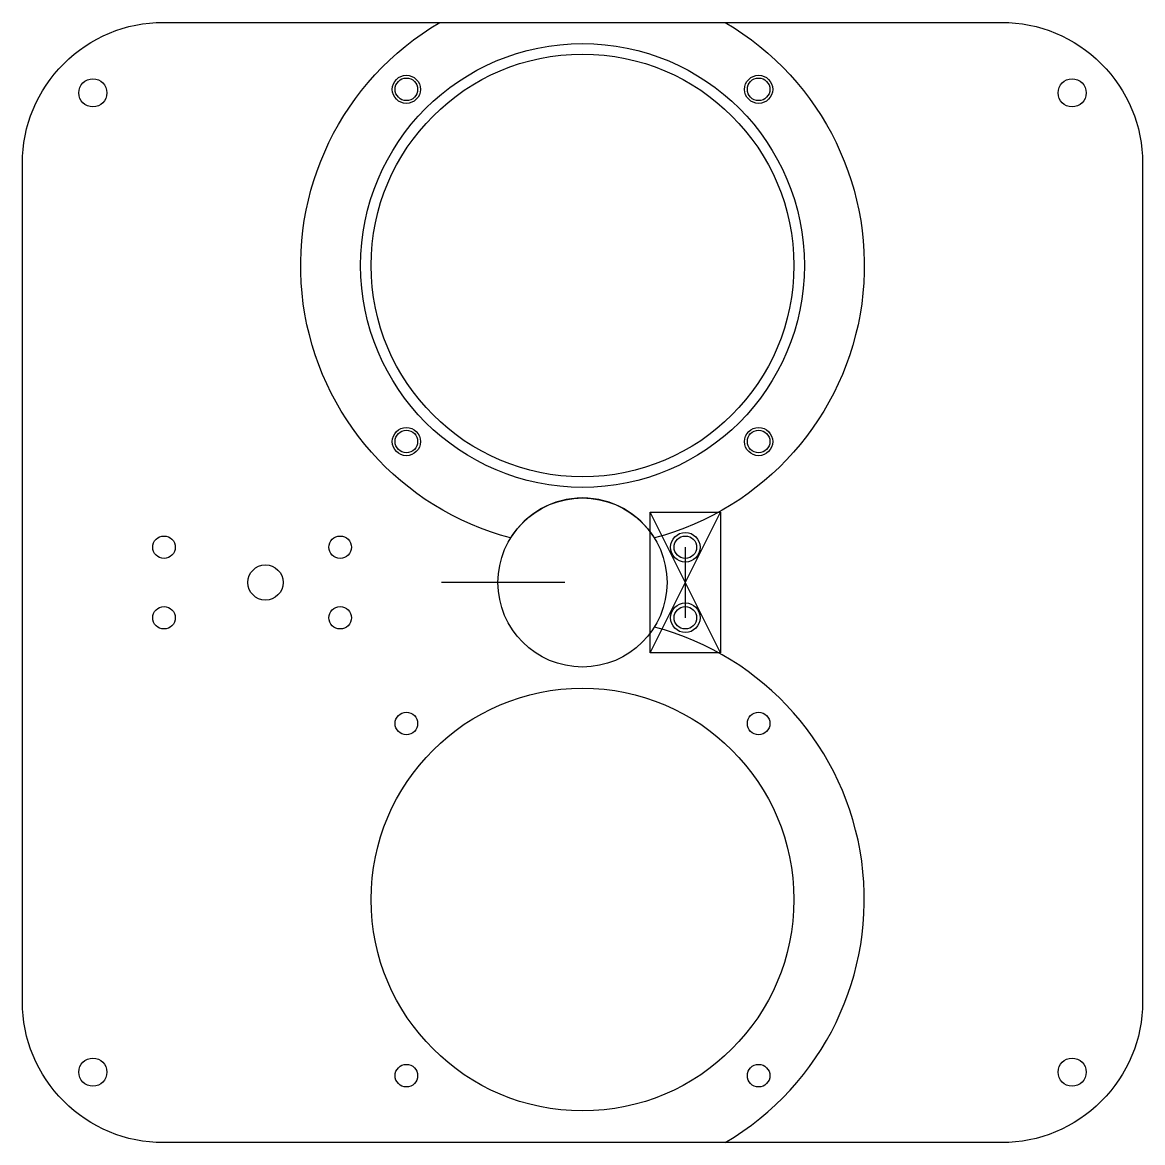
# Model space of a CAD drawing. Header units: millimetres. Extents: x -80 to 79, y -79 to 80.
import ezdxf

# ---------------------------------------------------------------- set-up
doc = ezdxf.new("R2010")
doc.units = ezdxf.units.MM
doc.layers.get('0').update_dxf_attribs({"linetype": 'CONTINUOUS'})

msp = doc.modelspace()

# ---------------------------------------------------------------- linework, layer by layer
for p, q in [((9.6, -10), (9.6, 10)), ((9.6, 10), (19.6, 10)), ((19.6, -10), (9.6, 10)), ((9.6, -10), (19.6, 10)), ((19.6, 10), (19.6, -10)), ((14.6, -5), (14.6, 5)), ((-2.5, 0), (-20, 0)), ((19.6, -10), (9.6, -10))]:
    msp.add_line(p, q)
for points in [[(-59.5, -79.5, -0.414214), (-79.5, -59.5), (-79.5, 59.5, -0.414214), (-59.5, 79.5), (59.5, 79.5, -0.414214), (79.5, 59.5), (79.5, -59.5, -0.414214), (59.5, -79.5)], [(20.24, 79.5, -0.667079), (10.2, 6.32, 0.556673), (-10.2, 6.32, -0.667079), (-20.24, 79.5)]]:
    msp.add_lwpolyline(points, format="xyb", close=True)
for centre, radius in [((0, 45), 31.5), ((0, 45), 30), ((-25, 70), 2), ((-25, 70), 1.6), ((25, 70), 2), ((25, 70), 1.6), ((-69.5, 69.5), 2), ((69.5, 69.5), 2), ((-25, 20), 2), ((-25, 20), 1.6), ((25, 20), 2), ((25, 20), 1.6), ((0, 0), 12), ((0, 0), 12), ((-59.4, 5), 1.6), ((-34.4, 5), 1.6), ((14.6, 5), 2.1), ((14.6, 5), 1.6), ((-45, 0), 2.5), ((14.6, -5), 2.1), ((-59.4, -5), 1.6), ((-34.4, -5), 1.6), ((14.6, -5), 1.6), ((0, -45), 30), ((-25, -20), 1.6), ((25, -20), 1.6), ((-69.5, -69.5), 2), ((69.5, -69.5), 2), ((-25, -70), 1.6), ((25, -70), 1.6)]:
    msp.add_circle(centre, radius)
msp.add_arc((0, -45), 40, -59.5985, 75.2272)

doc.saveas('drawing.dxf')
